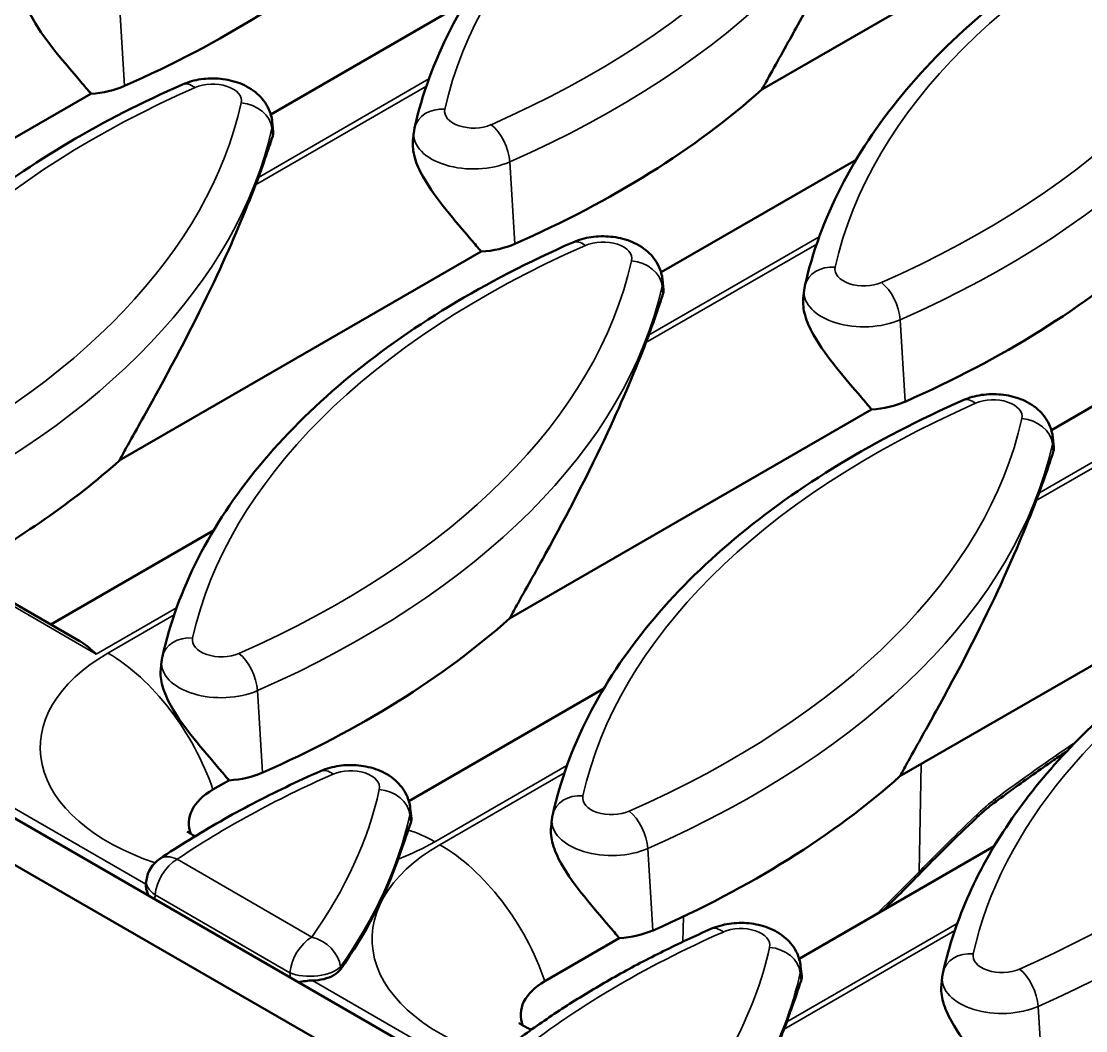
# Model space of a CAD drawing. Header units: millimetres. Extents: x 0 to 1485, y 0 to 1050.
# Drawn here: x 123.76 to 149.53, y 240.12 to 264.56 of the extents above; entities that cross this region are included whole.
import ezdxf

# ---------------------------------------------------------------- set-up
doc = ezdxf.new("R2010")
doc.units = ezdxf.units.MM
doc.header["$LTSCALE"] = 2.5
doc.layers.add('Sichtbar (ISO)', color=7, linetype='Continuous', lineweight=50)
doc.layers.add('Sichtbar schmal (ISO)', color=7, linetype='Continuous', lineweight=35)

msp = doc.modelspace()

# ---------------------------------------------------------------- linework, layer by layer
at = {"layer": 'Sichtbar (ISO)'}
for p, q in [((399.039, 86.231), (43.718, 291.376)), ((42.745, 290.814), (398.067, 85.67)), ((150.454, 267.963), (141.691, 262.905)), ((129.801, 262.305), (134.522, 265.031)), ((125.448, 262.805), (116.686, 257.746)), ((129.837, 262.127), (129.862, 261.888)), ((133.266, 261.871), (133.244, 261.666)), ((139.25, 258.482), (143.971, 261.208)), ((134.897, 258.982), (126.135, 253.923)), ((139.286, 258.304), (139.312, 258.066)), ((142.716, 258.048), (142.694, 257.844)), ((148.7, 254.66), (153.421, 257.385)), ((144.347, 255.159), (135.585, 250.1)), ((148.736, 254.481), (148.761, 254.243)), ((125.162, 249.558), (120.36, 252.331)), ((124.478, 249.953), (128.415, 252.226)), ((150.241, 249.284), (145.034, 246.278)), ((127.159, 249.067), (127.138, 248.862)), ((133.144, 245.678), (137.864, 248.404)), ((128.79, 246.178), (128.402, 245.953)), ((133.179, 245.5), (133.205, 245.261)), ((136.609, 245.244), (136.587, 245.04)), ((142.593, 241.856), (147.314, 244.581)), ((126.779, 243.69), (126.79, 243.762)), ((138.24, 242.355), (136.437, 241.314)), ((142.629, 241.677), (142.655, 241.439)), ((146.058, 241.421), (146.037, 241.217))]:
    msp.add_line(p, q, dxfattribs=at)
msp.add_arc((127.532, 243.654), 0.75, 124.0019, 171.7269, dxfattribs=at)
for centre, major_axis, ratio, start_param, end_param in [((110.708, 274.761), (-25.638, 0), 0.57735, 2.222684, 2.567922), ((125.261, 263.751), (-1.65, 0), 0.57735, 1.683917, 2.222684), ((120.158, 270.938), (-25.638, 0), 0.57735, 2.222684, 2.567922), ((104.602, 263.794), (25.441, 0), 0.57735, 6.064161, 6.076487), ((134.711, 259.928), (-1.65, 0), 0.57735, 1.683917, 2.222684), ((129.607, 267.115), (-25.638, 0), 0.57735, 2.222684, 2.567922), ((114.051, 259.971), (25.441, 0), 0.57735, 6.064161, 6.076487), ((144.16, 256.106), (-1.65, 0), 0.57735, 1.683917, 2.222684), ((104.602, 261.956), (-25.638, 0), 0.57735, 2.331, 2.567922), ((123.501, 256.148), (25.441, 0), 0.57735, 6.064161, 6.076487), ((114.051, 258.134), (-25.638, 0), 0.57735, 2.222684, 2.567922), ((128.604, 247.124), (-1.65, 0), 0.57735, 1.683917, 2.222684), ((123.501, 254.311), (-25.638, 0), 0.57735, 2.222684, 2.567922), ((129.816, 245.137), (-2, 0), 0.57735, 5.497787, 6.504343), ((195.45, 225.09), (60.493, 8.063), 0.649102, 2.411728, 2.451308), ((107.944, 247.167), (25.441, 0), 0.57735, 5.894546, 6.084834), ((138.054, 243.302), (-1.65, 0), 0.57735, 1.683917, 2.222684), ((132.95, 250.488), (-25.638, 0), 0.57735, 2.222684, 2.567922), ((137.851, 240.498), (-2, 0), 0.57735, 5.497787, 6.504343), ((117.394, 243.344), (25.441, 0), 0.57735, 6.064161, 6.076487)]:
    msp.add_ellipse(centre, major_axis=major_axis, ratio=ratio, start_param=start_param, end_param=end_param, dxfattribs=at)
for points, knots in [([(133.284, 261.981), (133.465, 262.791), (133.757, 263.588), (134.546, 265.135), (135.043, 265.884), (136.226, 267.318), (136.911, 268.002), (138.45, 269.293), (139.304, 269.9), (141.158, 271.025), (142.159, 271.543), (143.221, 272.011)], [2.4844831, 2.4844831, 2.4844831, 2.4844831, 2.6426072, 2.6426072, 2.8007312, 2.8007312, 2.9588553, 2.9588553, 3.1169793, 3.1169793, 3.2751034, 3.2751034, 3.2751034, 3.2751034]), ([(144.991, 269.584), (144.752, 268.964), (144.438, 268.208), (143.62, 266.453), (143.093, 265.438), (142.359, 264.105), (142.128, 263.695), (141.827, 263.152), (141.759, 263.028), (141.691, 262.905)], [5.610352, 5.610352, 5.610352, 5.610352, 6.256852, 6.256852, 7.009099, 7.009099, 7.296608, 7.296608, 7.380319, 7.380319, 7.380319, 7.380319]), ([(142.734, 258.158), (142.915, 258.968), (143.206, 259.765), (143.995, 261.312), (144.493, 262.061), (145.675, 263.495), (146.361, 264.179), (147.9, 265.471), (148.754, 266.078), (150.608, 267.202), (151.609, 267.72), (152.671, 268.188)], [2.4844831, 2.4844831, 2.4844831, 2.4844831, 2.6426072, 2.6426072, 2.8007312, 2.8007312, 2.9588553, 2.9588553, 3.1169793, 3.1169793, 3.2751034, 3.2751034, 3.2751034, 3.2751034]), ([(125.448, 262.805), (125.369, 262.9), (125.288, 262.996), (125.008, 263.325), (124.801, 263.562), (124.4, 264.063), (124.203, 264.323), (123.956, 264.766), (123.881, 264.929), (123.796, 265.229), (123.782, 265.367), (123.795, 265.489)], [1.2625413, 1.2625413, 1.2625413, 1.2625413, 1.3515841, 1.3515841, 1.5621044, 1.5621044, 1.7726247, 1.7726247, 1.8811482, 1.8811482, 1.9808775, 1.9808775, 1.9808775, 1.9808775]), ([(127.665, 263.029), (127.81, 263.093), (127.96, 263.133), (128.268, 263.179), (128.427, 263.182), (128.742, 263.151), (128.899, 263.116), (129.2, 263), (129.347, 262.92), (129.585, 262.706), (129.681, 262.589), (129.793, 262.345), (129.825, 262.238), (129.837, 262.127)], [3.275103, 3.275103, 3.275103, 3.275103, 3.678313, 3.678313, 4.097335, 4.097335, 4.515601, 4.515601, 4.926242, 4.926242, 5.237349, 5.237349, 5.435884, 5.435884, 5.435884, 5.435884]), ([(118.02, 254.029), (118.27, 254.758), (118.611, 255.472), (119.459, 256.855), (119.967, 257.524), (121.135, 258.804), (121.796, 259.416), (123.256, 260.572), (124.055, 261.117), (125.773, 262.132), (126.693, 262.601), (127.665, 263.029)], [2.5520139, 2.5520139, 2.5520139, 2.5520139, 2.6966318, 2.6966318, 2.8412497, 2.8412497, 2.9858676, 2.9858676, 3.1304855, 3.1304855, 3.2751034, 3.2751034, 3.2751034, 3.2751034]), ([(129.862, 261.888), (129.865, 261.86), (129.863, 261.83), (129.853, 261.792), (129.85, 261.785), (129.848, 261.777)], [1.94452131, 1.94452131, 1.94452131, 1.94452131, 1.9896717, 1.9896717, 2.0005996, 2.0005996, 2.0005996, 2.0005996]), ([(133.266, 261.871), (133.267, 261.878), (133.268, 261.886), (133.27, 261.9), (133.271, 261.908), (133.273, 261.923), (133.274, 261.93), (133.277, 261.945), (133.278, 261.952), (133.281, 261.966), (133.283, 261.974), (133.284, 261.981)], [2.41809785, 2.41809785, 2.41809785, 2.41809785, 2.4313749, 2.4313749, 2.44465196, 2.44465196, 2.45792902, 2.45792902, 2.47120608, 2.47120608, 2.48448314, 2.48448314, 2.48448314, 2.48448314]), ([(129.848, 261.777), (129.815, 261.679), (129.78, 261.575), (129.673, 261.261), (129.592, 261.03), (129.501, 260.779)], [1.2698456, 1.2698456, 1.2698456, 1.2698456, 1.4039585, 1.4039585, 1.6650142, 1.6650142, 1.6650142, 1.6650142]), ([(134.897, 258.982), (134.819, 259.077), (134.738, 259.173), (134.457, 259.502), (134.251, 259.74), (133.85, 260.24), (133.653, 260.501), (133.405, 260.943), (133.33, 261.106), (133.246, 261.406), (133.232, 261.544), (133.244, 261.666)], [1.2625413, 1.2625413, 1.2625413, 1.2625413, 1.3515841, 1.3515841, 1.5621044, 1.5621044, 1.7726247, 1.7726247, 1.8811482, 1.8811482, 1.9808775, 1.9808775, 1.9808775, 1.9808775]), ([(129.435, 260.602), (129.196, 259.982), (128.881, 259.226), (128.064, 257.472), (127.537, 256.457), (126.802, 255.124), (126.571, 254.713), (126.27, 254.17), (126.202, 254.047), (126.135, 253.923)], [5.610352, 5.610352, 5.610352, 5.610352, 6.256852, 6.256852, 7.009099, 7.009099, 7.296608, 7.296608, 7.380319, 7.380319, 7.380319, 7.380319]), ([(137.114, 259.207), (137.26, 259.271), (137.409, 259.311), (137.718, 259.356), (137.877, 259.359), (138.192, 259.328), (138.348, 259.294), (138.649, 259.178), (138.796, 259.097), (139.034, 258.884), (139.131, 258.766), (139.243, 258.523), (139.274, 258.416), (139.286, 258.304)], [3.275103, 3.275103, 3.275103, 3.275103, 3.678313, 3.678313, 4.097335, 4.097335, 4.515601, 4.515601, 4.926242, 4.926242, 5.237349, 5.237349, 5.435884, 5.435884, 5.435884, 5.435884]), ([(127.178, 249.177), (127.359, 249.987), (127.65, 250.784), (128.439, 252.331), (128.936, 253.08), (130.119, 254.513), (130.804, 255.198), (132.343, 256.489), (133.197, 257.096), (135.052, 258.221), (136.052, 258.739), (137.114, 259.207)], [2.4844831, 2.4844831, 2.4844831, 2.4844831, 2.6426072, 2.6426072, 2.8007312, 2.8007312, 2.9588553, 2.9588553, 3.1169793, 3.1169793, 3.2751034, 3.2751034, 3.2751034, 3.2751034]), ([(139.297, 257.954), (139.27, 257.873), (139.241, 257.787), (139.136, 257.479), (139.049, 257.229), (138.95, 256.956)], [1.2694834, 1.2694834, 1.2694834, 1.2694834, 1.3818929, 1.3818929, 1.6649559, 1.6649559, 1.6649559, 1.6649559]), ([(139.312, 258.065), (139.315, 258.038), (139.312, 258.008), (139.302, 257.97), (139.3, 257.962), (139.297, 257.954)], [1.94452131, 1.94452131, 1.94452131, 1.94452131, 1.9896717, 1.9896717, 2.0005996, 2.0005996, 2.0005996, 2.0005996]), ([(142.716, 258.048), (142.717, 258.055), (142.717, 258.063), (142.719, 258.078), (142.72, 258.085), (142.723, 258.1), (142.724, 258.107), (142.727, 258.122), (142.728, 258.129), (142.731, 258.144), (142.732, 258.151), (142.734, 258.158)], [2.41809785, 2.41809785, 2.41809785, 2.41809785, 2.4313749, 2.4313749, 2.44465196, 2.44465196, 2.45792902, 2.45792902, 2.47120608, 2.47120608, 2.48448314, 2.48448314, 2.48448314, 2.48448314]), ([(144.347, 255.159), (144.268, 255.254), (144.187, 255.35), (143.907, 255.679), (143.7, 255.917), (143.299, 256.417), (143.102, 256.678), (142.855, 257.121), (142.78, 257.283), (142.695, 257.583), (142.681, 257.721), (142.694, 257.844)], [1.2625413, 1.2625413, 1.2625413, 1.2625413, 1.3515841, 1.3515841, 1.5621044, 1.5621044, 1.7726247, 1.7726247, 1.8811482, 1.8811482, 1.9808775, 1.9808775, 1.9808775, 1.9808775]), ([(138.884, 256.779), (138.645, 256.16), (138.331, 255.403), (137.513, 253.649), (136.986, 252.634), (136.252, 251.301), (136.021, 250.891), (135.72, 250.348), (135.652, 250.224), (135.585, 250.1)], [5.610352, 5.610352, 5.610352, 5.610352, 6.256852, 6.256852, 7.009099, 7.009099, 7.296608, 7.296608, 7.380319, 7.380319, 7.380319, 7.380319]), ([(136.627, 245.354), (136.808, 246.164), (137.099, 246.961), (137.888, 248.508), (138.386, 249.257), (139.569, 250.691), (140.254, 251.375), (141.793, 252.667), (142.647, 253.274), (144.501, 254.398), (145.502, 254.916), (146.564, 255.384)], [2.4844831, 2.4844831, 2.4844831, 2.4844831, 2.6426072, 2.6426072, 2.8007312, 2.8007312, 2.9588553, 2.9588553, 3.1169793, 3.1169793, 3.2751034, 3.2751034, 3.2751034, 3.2751034]), ([(146.564, 255.384), (146.709, 255.448), (146.859, 255.488), (147.167, 255.533), (147.326, 255.537), (147.641, 255.505), (147.798, 255.471), (148.099, 255.355), (148.246, 255.275), (148.484, 255.061), (148.58, 254.943), (148.693, 254.7), (148.724, 254.593), (148.736, 254.481)], [3.275103, 3.275103, 3.275103, 3.275103, 3.678313, 3.678313, 4.097335, 4.097335, 4.515601, 4.515601, 4.926242, 4.926242, 5.237349, 5.237349, 5.435884, 5.435884, 5.435884, 5.435884]), ([(148.747, 254.132), (148.719, 254.05), (148.69, 253.964), (148.586, 253.656), (148.499, 253.406), (148.4, 253.134)], [1.2694834, 1.2694834, 1.2694834, 1.2694834, 1.3818929, 1.3818929, 1.6649559, 1.6649559, 1.6649559, 1.6649559]), ([(148.761, 254.243), (148.764, 254.215), (148.762, 254.185), (148.752, 254.147), (148.749, 254.139), (148.747, 254.132)], [1.94452131, 1.94452131, 1.94452131, 1.94452131, 1.9896717, 1.9896717, 2.0005996, 2.0005996, 2.0005996, 2.0005996]), ([(148.334, 252.957), (148.095, 252.337), (147.78, 251.581), (146.963, 249.826), (146.436, 248.812), (145.701, 247.478), (145.47, 247.068), (145.169, 246.525), (145.101, 246.401), (145.034, 246.278)], [5.610352, 5.610352, 5.610352, 5.610352, 6.256852, 6.256852, 7.009099, 7.009099, 7.296608, 7.296608, 7.380319, 7.380319, 7.380319, 7.380319]), ([(146.077, 241.531), (146.221, 242.177), (146.435, 242.814), (146.996, 244.061), (147.343, 244.671), (148.162, 245.853), (148.633, 246.425), (149.69, 247.526), (150.276, 248.054), (151.551, 249.059), (152.242, 249.537), (152.979, 249.986)], [2.4844831, 2.4844831, 2.4844831, 2.4844831, 2.6104713, 2.6104713, 2.7364595, 2.7364595, 2.8624477, 2.8624477, 2.9884359, 2.9884359, 3.1144241, 3.1144241, 3.1144241, 3.1144241]), ([(125.163, 249.558), (125.174, 249.552), (125.185, 249.545), (125.331, 249.455), (125.459, 249.348), (125.576, 249.235)], [0.667337, 0.667337, 0.667337, 0.667337, 0.6786811, 0.6786811, 0.8155585, 0.8155585, 0.8155585, 0.8155585]), ([(127.159, 249.067), (127.16, 249.074), (127.161, 249.081), (127.163, 249.096), (127.164, 249.104), (127.166, 249.118), (127.168, 249.126), (127.17, 249.14), (127.172, 249.148), (127.174, 249.162), (127.176, 249.17), (127.178, 249.177)], [2.41809785, 2.41809785, 2.41809785, 2.41809785, 2.4313749, 2.4313749, 2.44465196, 2.44465196, 2.45792902, 2.45792902, 2.47120608, 2.47120608, 2.48448314, 2.48448314, 2.48448314, 2.48448314]), ([(128.79, 246.178), (128.712, 246.273), (128.631, 246.369), (128.35, 246.698), (128.144, 246.936), (127.743, 247.436), (127.546, 247.696), (127.298, 248.139), (127.224, 248.302), (127.139, 248.602), (127.125, 248.74), (127.138, 248.862)], [1.2625413, 1.2625413, 1.2625413, 1.2625413, 1.3515841, 1.3515841, 1.5621044, 1.5621044, 1.7726247, 1.7726247, 1.8811482, 1.8811482, 1.9808775, 1.9808775, 1.9808775, 1.9808775]), ([(147.302, 245.623), (147.459, 245.741), (147.617, 245.858), (147.936, 246.09), (148.097, 246.205), (148.422, 246.435), (148.586, 246.55), (148.859, 246.739), (148.968, 246.813), (149.078, 246.888)], [3.01413277, 3.01413277, 3.01413277, 3.01413277, 3.02700564, 3.02700564, 3.0398785, 3.0398785, 3.05275137, 3.05275137, 3.06124154, 3.06124154, 3.06124154, 3.06124154]), ([(127.112, 244.276), (127.346, 244.433), (127.586, 244.588), (128.076, 244.892), (128.326, 245.04), (128.836, 245.331), (129.096, 245.473), (129.626, 245.75), (129.896, 245.885), (130.445, 246.149), (130.724, 246.278), (131.008, 246.403)], [3.0641018, 3.0641018, 3.0641018, 3.0641018, 3.1063021, 3.1063021, 3.1485024, 3.1485024, 3.1907028, 3.1907028, 3.2329031, 3.2329031, 3.2751034, 3.2751034, 3.2751034, 3.2751034]), ([(131.008, 246.403), (131.153, 246.467), (131.302, 246.507), (131.611, 246.552), (131.77, 246.555), (132.085, 246.524), (132.241, 246.49), (132.543, 246.373), (132.689, 246.293), (132.927, 246.08), (133.024, 245.962), (133.136, 245.718), (133.167, 245.611), (133.179, 245.5)], [3.275103, 3.275103, 3.275103, 3.275103, 3.678313, 3.678313, 4.097335, 4.097335, 4.515601, 4.515601, 4.926242, 4.926242, 5.237349, 5.237349, 5.435884, 5.435884, 5.435884, 5.435884]), ([(147.302, 245.623), (147.273, 245.602), (147.245, 245.58), (147.188, 245.536), (147.159, 245.513), (147.103, 245.466), (147.074, 245.442), (147.018, 245.392), (146.989, 245.367), (146.933, 245.316), (146.905, 245.29), (146.876, 245.263)], [0, 0, 0, 0, 0.0295787, 0.0295787, 0.0591574, 0.0591574, 0.0887361, 0.0887361, 0.1183149, 0.1183149, 0.1478936, 0.1478936, 0.1478936, 0.1478936]), ([(136.609, 245.244), (136.61, 245.251), (136.611, 245.259), (136.613, 245.274), (136.614, 245.281), (136.616, 245.296), (136.617, 245.303), (136.62, 245.318), (136.621, 245.325), (136.624, 245.34), (136.626, 245.347), (136.627, 245.354)], [2.41809785, 2.41809785, 2.41809785, 2.41809785, 2.4313749, 2.4313749, 2.44465196, 2.44465196, 2.45792902, 2.45792902, 2.47120608, 2.47120608, 2.48448314, 2.48448314, 2.48448314, 2.48448314]), ([(133.205, 245.261), (133.208, 245.234), (133.205, 245.204), (133.195, 245.165), (133.193, 245.158), (133.191, 245.15)], [1.94452131, 1.94452131, 1.94452131, 1.94452131, 1.9896717, 1.9896717, 2.0005996, 2.0005996, 2.0005996, 2.0005996]), ([(127.776, 244.941), (127.776, 244.941), (127.786, 244.933), (127.837, 244.899), (127.893, 244.865), (127.973, 244.827)], [4.5403855, 4.5403855, 4.5403855, 4.5403855, 4.6434436, 4.6434436, 4.8070865, 4.8070865, 4.8070865, 4.8070865]), ([(138.24, 242.355), (138.162, 242.45), (138.08, 242.546), (137.8, 242.875), (137.594, 243.113), (137.193, 243.613), (136.995, 243.874), (136.748, 244.316), (136.673, 244.479), (136.588, 244.779), (136.574, 244.917), (136.587, 245.04)], [1.2625413, 1.2625413, 1.2625413, 1.2625413, 1.3515841, 1.3515841, 1.5621044, 1.5621044, 1.7726247, 1.7726247, 1.8811482, 1.8811482, 1.9808775, 1.9808775, 1.9808775, 1.9808775]), ([(126.777, 243.662), (126.776, 243.632), (126.779, 243.593), (126.799, 243.498), (126.816, 243.443), (126.842, 243.384)], [-0.13808325, -0.13808325, -0.13808325, -0.13808325, -0.09697859, -0.09697859, -0.0536744, -0.0536744, -0.0536744, -0.0536744]), ([(135.267, 239.504), (135.561, 239.738), (135.867, 239.968), (136.499, 240.415), (136.826, 240.632), (137.5, 241.056), (137.847, 241.262), (138.561, 241.66), (138.928, 241.854), (139.679, 242.227), (140.064, 242.407), (140.457, 242.58)], [2.982498, 2.982498, 2.982498, 2.982498, 3.0410191, 3.0410191, 3.0995402, 3.0995402, 3.1580612, 3.1580612, 3.2165823, 3.2165823, 3.2751034, 3.2751034, 3.2751034, 3.2751034]), ([(140.457, 242.58), (140.602, 242.644), (140.752, 242.684), (141.06, 242.729), (141.219, 242.733), (141.535, 242.701), (141.691, 242.667), (141.992, 242.551), (142.139, 242.47), (142.377, 242.257), (142.473, 242.139), (142.586, 241.896), (142.617, 241.789), (142.629, 241.677)], [3.275103, 3.275103, 3.275103, 3.275103, 3.678313, 3.678313, 4.097335, 4.097335, 4.515601, 4.515601, 4.926242, 4.926242, 5.237349, 5.237349, 5.435884, 5.435884, 5.435884, 5.435884]), ([(131.488, 241.601), (131.45, 241.548), (131.396, 241.5), (131.258, 241.42), (131.176, 241.388), (131, 241.345), (130.907, 241.333), (130.812, 241.332)], [0, 0, 0, 0, 0.0592407, 0.0592407, 0.1176998, 0.1176998, 0.1743219, 0.1743219, 0.1743219, 0.1743219]), ([(146.058, 241.421), (146.059, 241.429), (146.06, 241.436), (146.062, 241.451), (146.063, 241.458), (146.065, 241.473), (146.067, 241.48), (146.069, 241.495), (146.071, 241.502), (146.074, 241.517), (146.075, 241.524), (146.077, 241.531)], [2.41809785, 2.41809785, 2.41809785, 2.41809785, 2.4313749, 2.4313749, 2.44465196, 2.44465196, 2.45792902, 2.45792902, 2.47120608, 2.47120608, 2.48448314, 2.48448314, 2.48448314, 2.48448314]), ([(130.471, 241.289), (130.528, 241.3), (130.587, 241.31), (130.704, 241.326), (130.76, 241.331), (130.812, 241.332)], [-0.06418302, -0.06418302, -0.06418302, -0.06418302, -0.03164188, -0.03164188, -0.00003921, -0.00003921, -0.00003921, -0.00003921]), ([(142.64, 241.327), (142.57, 241.12), (142.488, 240.876), (142.36, 240.516), (142.327, 240.424), (142.293, 240.33)], [4.2537697, 4.2537697, 4.2537697, 4.2537697, 4.5467408, 4.5467408, 4.6422029, 4.6422029, 4.6422029, 4.6422029]), ([(142.654, 241.439), (142.657, 241.411), (142.655, 241.381), (142.645, 241.343), (142.643, 241.335), (142.64, 241.327)], [1.94452131, 1.94452131, 1.94452131, 1.94452131, 1.9896717, 1.9896717, 2.0005996, 2.0005996, 2.0005996, 2.0005996]), ([(147.689, 238.532), (147.611, 238.628), (147.53, 238.724), (147.249, 239.052), (147.043, 239.29), (146.642, 239.791), (146.445, 240.051), (146.197, 240.494), (146.123, 240.657), (146.038, 240.956), (146.024, 241.095), (146.037, 241.217)], [1.2625413, 1.2625413, 1.2625413, 1.2625413, 1.3515841, 1.3515841, 1.5621044, 1.5621044, 1.7726247, 1.7726247, 1.8811482, 1.8811482, 1.9808775, 1.9808775, 1.9808775, 1.9808775]), ([(135.811, 240.302), (135.811, 240.302), (135.821, 240.294), (135.873, 240.259), (135.93, 240.225), (136.042, 240.172), (136.076, 240.157), (136.113, 240.141)], [4.5403855, 4.5403855, 4.5403855, 4.5403855, 4.6436566, 4.6436566, 4.8090893, 4.8090893, 4.8718507, 4.8718507, 4.8718507, 4.8718507])]:
    msp.add_open_spline(points, degree=3, knots=knots, dxfattribs=at)
for points in [[(133.191, 245.15), (133.172, 245.094), (133.152, 245.036), (133.131, 244.975)], [(133.131, 244.975), (133.059, 244.762), (132.978, 244.536), (132.886, 244.272)], [(144.621, 243.026), (144.911, 243.307), (145.195, 243.591), (145.473, 243.876)], [(126.777, 243.662), (126.777, 243.671), (126.778, 243.68), (126.779, 243.69)], [(142.227, 240.153), (142.191, 240.06), (142.154, 239.964), (142.115, 239.866)]]:
    msp.add_open_spline(points, degree=3, dxfattribs=at)
at = {"layer": 'Sichtbar schmal (ISO)'}
for p, q in [((126.14, 264.977), (126.262, 262.994)), ((129.501, 260.779), (133.63, 263.163)), ((133.569, 262.989), (129.435, 260.602)), ((129.828, 261.968), (129.848, 261.777)), ((135.589, 261.155), (135.712, 259.171)), ((138.95, 256.956), (143.079, 259.34)), ((143.018, 259.166), (138.884, 256.779)), ((139.277, 258.145), (139.297, 257.954)), ((145.039, 257.332), (145.161, 255.349)), ((148.4, 253.134), (152.529, 255.517)), ((152.468, 255.343), (148.334, 252.957)), ((148.727, 254.323), (148.747, 254.132)), ((119.992, 252.459), (125.576, 249.235)), ((125.576, 249.235), (127.523, 250.359)), ((127.462, 250.185), (125.858, 249.259)), ((129.482, 248.351), (129.605, 246.367)), ((126.777, 243.662), (122.109, 246.357)), ((133.773, 244.689), (136.972, 246.536)), ((136.911, 246.362), (133.894, 244.62)), ((145.499, 243.965), (145.545, 246.573)), ((133.17, 245.341), (133.191, 245.15)), ((138.932, 244.528), (139.055, 242.544)), ((130.794, 242.383), (127.532, 244.266)), ((127.003, 243.402), (130.266, 241.519)), ((139.78, 242.271), (139.79, 242.881)), ((146.361, 242.539), (142.227, 240.153)), ((142.293, 240.33), (146.422, 242.713)), ((142.62, 241.519), (142.64, 241.327)), ((134.98, 238.926), (130.812, 241.332)), ((148.381, 240.705), (148.504, 238.722))]:
    msp.add_line(p, q, dxfattribs=at)
for centre, major_axis, ratio, start_param, end_param in [((158.502, 260.606), (-24.688, 0), 0.57735, 5.364276, 6.154897), ((120.158, 273.387), (24.688, 0), 0.57735, 5.364276, 6.154897), ((120.158, 272.828), (25.435, 0), 0.57735, 5.364276, 6.154897), ((167.951, 256.783), (-24.688, 0), 0.57735, 5.364276, 6.154897), ((129.607, 269.565), (24.688, 0), 0.57735, 5.364276, 6.154897), ((129.607, 269.006), (25.435, 0), 0.57735, 5.364276, 6.154897), ((142.945, 251.625), (-24.688, 0), 0.57735, 5.364276, 6.087366), ((127.967, 262.343), (-0.302, 0.686), 0.495359, 5.556196, 6.283185), ((128.392, 262.634), (0.7, 0), 0.57735, 6.154897, 8.505869), ((104.602, 264.406), (24.688, 0), 0.57735, 5.405812, 6.154897), ((129.087, 261.97), (0.732, -0.164), 0.809787, 0.26626, 1.74979), ((134.016, 261.817), (-0.732, 0.164), 0.809787, 4.891383, 6.283185), ((134.711, 262.378), (-0.7, 0), 0.57735, 6.154897, 8.505869), ((128.392, 262.075), (1.447, 0), 0.57735, 6.154897, 6.345089), ((104.602, 263.847), (25.435, 0), 0.57735, 5.405812, 6.154897), ((134.711, 261.819), (-1.447, 0), 0.57735, 6.221282, 8.505869), ((135.136, 261.444), (-0.302, 0.686), 0.495359, 4.072667, 5.556196), ((137.417, 258.52), (-0.302, 0.686), 0.495359, 5.556196, 6.283185), ((137.842, 258.811), (0.7, 0), 0.57735, 6.154897, 8.505869), ((152.395, 247.802), (-24.688, 0), 0.57735, 5.364276, 6.154897), ((114.051, 260.583), (24.688, 0), 0.57735, 5.364276, 6.154897), ((138.536, 258.147), (0.732, -0.164), 0.809787, 0.26626, 1.74979), ((143.466, 257.995), (-0.732, 0.164), 0.809787, 4.891383, 6.283185), ((144.16, 258.555), (-0.7, 0), 0.57735, 6.154897, 8.505869), ((137.842, 258.252), (1.447, 0), 0.57735, 6.154897, 6.345089), ((144.585, 257.622), (-0.302, 0.686), 0.495359, 4.072667, 5.556196), ((114.051, 260.024), (25.435, 0), 0.57735, 5.364276, 6.154897), ((144.16, 257.996), (-1.447, 0), 0.57735, 6.221282, 8.505869), ((146.866, 254.698), (-0.302, 0.686), 0.495359, 5.556196, 6.283185), ((147.291, 254.989), (0.7, 0), 0.57735, 6.154897, 8.505869), ((161.844, 243.979), (-24.688, 0), 0.57735, 5.364276, 6.154897), ((123.501, 256.761), (24.688, 0), 0.57735, 5.364276, 6.154897), ((147.986, 254.325), (0.732, -0.164), 0.809787, 0.26626, 1.74979), ((147.291, 254.43), (1.447, 0), 0.57735, 6.154897, 6.345089), ((123.501, 256.202), (25.435, 0), 0.57735, 5.364276, 6.154897), ((171.294, 240.157), (-24.688, 0), 0.57735, 5.518843, 6.154897), ((132.95, 252.938), (24.688, 0), 0.57735, 5.364276, 6.080972), ((127.91, 249.013), (-0.732, 0.164), 0.809787, 4.891383, 6.283185), ((128.604, 249.574), (-0.7, 0), 0.57735, 6.154897, 8.505869), ((132.95, 252.379), (25.435, 0), 0.57735, 5.364276, 6.09546), ((129.816, 246.974), (-5.597, 0), 0.57735, 5.497787, 7.326583), ((125.858, 245.993), (2, -3.464), 0.57735, 1.238215, 2.356194), ((129.029, 248.64), (-0.302, 0.686), 0.495359, 4.072667, 5.556196), ((128.604, 249.015), (-1.447, 0), 0.57735, 6.221282, 8.505869), ((194.773, 224.572), (-59.935, 0), 0.57735, 5.574023, 5.625247), ((131.31, 245.716), (-0.302, 0.686), 0.495359, 5.556196, 6.283185), ((131.735, 246.007), (0.7, 0), 0.57735, 6.154897, 8.505869), ((146.288, 234.998), (24.688, 0), 0.57735, 2.222684, 2.433685), ((107.944, 247.779), (24.688, 0), 0.57735, 5.894895, 6.154897), ((132.429, 245.343), (0.732, -0.164), 0.809787, 0.26626, 1.74979), ((137.359, 245.19), (-0.732, 0.164), 0.809787, 4.891383, 6.283185), ((138.054, 245.751), (-0.7, 0), 0.57735, 6.154897, 8.505869), ((147.152, 245.824), (0.15, -0.2), 0.646057, 0, 0.695555), ((107.944, 247.22), (25.435, 0), 0.57735, 5.894895, 6.154897), ((131.735, 245.448), (1.447, 0), 0.57735, 6.154897, 6.345089), ((138.478, 244.817), (-0.302, 0.686), 0.495359, 4.072667, 5.556196), ((146.704, 245.444), (0.172, -0.181), 0.565099, 0, 0.622696), ((138.054, 245.192), (-1.447, 0), 0.57735, 6.221282, 8.505869), ((133.773, 241.423), (-2, 3.464), 0.57735, 5.497787, 5.726847), ((137.851, 242.335), (-5.597, 0), 0.57735, 5.497787, 7.367889), ((129.816, 246.974), (5.597, 0), 0.57735, 5.293058, 5.497787), ((133.894, 241.354), (2, -3.464), 0.57735, 1.238215, 2.356194), ((127.532, 243.654), (-0.419, 0.622), 0.620312, 5.45592, 6.283185), ((127.532, 243.654), (0.375, 0.65), 0.57735, 0.785398, 2.268928), ((145.294, 244.051), (0.179, -0.174), 0.58463, 0, 0.595072), ((127.532, 243.654), (-0.742, 0.108), 0.569548, 0, 0.864783), ((155.737, 231.175), (24.688, 0), 0.57735, 2.222684, 2.515289), ((140.759, 241.894), (-0.302, 0.686), 0.495359, 5.556196, 6.283185), ((141.184, 242.185), (0.7, 0), 0.57735, 6.154897, 8.505869), ((130.794, 241.77), (-0.375, -0.65), 0.57735, 3.926991, 5.410521), ((130.794, 241.77), (-0.612, 0.434), 0.755715, 3.720448, 5.203978), ((117.394, 243.956), (24.688, 0), 0.57735, 5.808504, 6.154897), ((141.879, 241.52), (0.732, -0.164), 0.809787, 0.26626, 1.74979), ((146.809, 241.368), (-0.732, 0.164), 0.809787, 4.891383, 6.283185), ((147.503, 241.928), (-0.7, 0), 0.57735, 6.154897, 8.505869), ((130.794, 241.77), (0.75, 0.026), 0.445356, 3.914999, 5.871506), ((117.394, 243.397), (25.435, 0), 0.57735, 5.808504, 6.154897), ((141.184, 241.626), (1.447, 0), 0.57735, 6.154897, 6.345089), ((147.928, 240.995), (0.302, -0.686), 0.495359, 0.931074, 2.414604), ((147.503, 241.369), (-1.447, 0), 0.57735, 6.221282, 8.505869)]:
    msp.add_ellipse(centre, major_axis=major_axis, ratio=ratio, start_param=start_param, end_param=end_param, dxfattribs=at)
for points, knots in [([(147.35, 245.732), (147.275, 245.676), (147.2, 245.616), (147.051, 245.49), (146.977, 245.423), (146.904, 245.354)], [0, 0, 0, 0, 0.0739468, 0.0739468, 0.1478936, 0.1478936, 0.1478936, 0.1478936]), ([(146.904, 245.354), (146.695, 245.155), (146.488, 244.955), (146.018, 244.492), (145.756, 244.229), (145.499, 243.965)], [-1.43351868, -1.43351868, -1.43351868, -1.43351868, -1.41616873, -1.41616873, -1.39362267, -1.39362267, -1.39362267, -1.39362267])]:
    msp.add_open_spline(points, degree=3, knots=knots, dxfattribs=at)
for points in [[(145.499, 243.965), (145.16, 243.617), (144.812, 243.272), (144.455, 242.931)], [(126.989, 243.299), (126.991, 243.316), (126.993, 243.332), (126.996, 243.349)], [(126.996, 243.349), (126.998, 243.366), (127.001, 243.384), (127.003, 243.402)], [(130.266, 241.519), (130.267, 241.499), (130.267, 241.479), (130.268, 241.459)], [(131.488, 241.601), (131.487, 241.621), (131.487, 241.64), (131.486, 241.66)], [(130.268, 241.459), (130.269, 241.441), (130.269, 241.423), (130.27, 241.405)]]:
    msp.add_open_spline(points, degree=3, dxfattribs=at)

doc.saveas('drawing.dxf')
